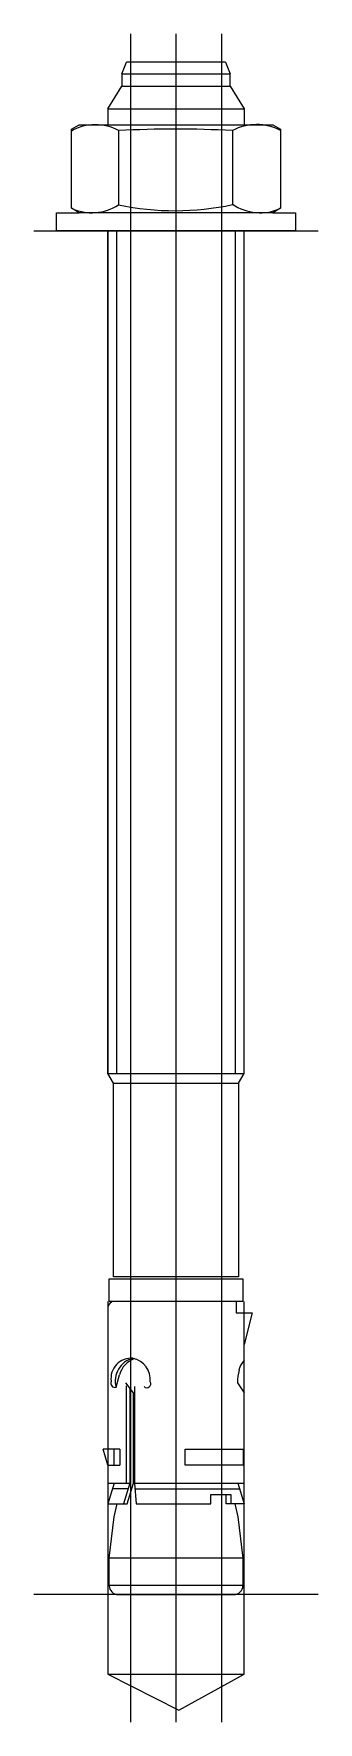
# Model space of a CAD drawing. Extents: x -12 to 12, y -131 to 17.
import ezdxf

# ---------------------------------------------------------------- set-up
doc = ezdxf.new("R2010")
doc.units = 0
doc.layers.get('0').update_dxf_attribs({"linetype": 'CONTINUOUS'})

msp = doc.modelspace()

# ---------------------------------------------------------------- linework, layer by layer
at = {"linetype": 'CONTINUOUS'}
for p, q in [((-4, 17.35), (-4, -131.23)), ((0, -131.23), (0, 17.35)), ((4, 17.35), (4, -131.23)), ((-4.75, 13.83), (-4.35, 14.85)), ((-4.75, 13.83), (-4.75, 12.73)), ((-4.75, 13.83), (4.75, 13.83)), ((4.35, 14.85), (-4.35, 14.85)), ((4.35, 14.85), (4.75, 13.83)), ((4.75, 12.73), (4.75, 13.83)), ((-6, 10.73), (-4.75, 12.73)), ((-4.75, 12.73), (4.75, 12.73)), ((4.75, 12.73), (6, 10.73)), ((-6, 10.73), (6, 10.73)), ((-6, 10.73), (-6, 9.35)), ((6, 10.73), (6, 9.35)), ((-9.19, 8.95), (-8.5, 9.35)), ((-9.19, 2), (-9.19, 8.95)), ((-8.5, 9.35), (8.5, 9.35)), ((8.5, 9.35), (9.19, 8.95)), ((9.19, 8.95), (9.19, 2)), ((-5.05, 8.83), (-5.05, 2.3)), ((4.97, 8.83), (4.97, 2.36)), ((-10.5, 1.6), (-8.5, 1.6)), ((-10.5, 0), (-10.5, 1.6)), ((-8.5, 1.6), (-9.19, 2)), ((8.5, 1.6), (-8.5, 1.6)), ((9.19, 2), (8.5, 1.6)), ((8.5, 1.6), (10.5, 1.6)), ((10.5, 1.6), (10.5, 0)), ((-12.5, 0), (12.5, 0)), ((10.5, 0), (-10.5, 0)), ((-6, 0), (-6, -74.13)), ((-6, -74.13), (-6, 0)), ((-5.23, 0), (-5.23, -74.13)), ((5.23, -74.13), (5.23, 0)), ((6, -74.13), (6, 0)), ((-5.5, -75), (-6, -74.13)), ((-6, -74.13), (6, -74.13)), ((5.5, -75), (6, -74.13)), ((-5.5, -92.05), (-5.5, -75)), ((-5.5, -75), (5.5, -75)), ((5.5, -75), (5.5, -92.05)), ((5.5, -92.05), (-5.5, -92.05)), ((-5.87, -92.2), (5.88, -92.2)), ((-5.87, -94.2), (-5.87, -92.2)), ((5.88, -92.2), (5.88, -94.2)), ((-6, -94.2), (-6, -127)), ((5.88, -94.2), (-5.87, -94.2)), ((1, -94.2), (-5, -94.2)), ((5.3, -94.2), (5.3, -95.2)), ((6, -127), (6, -94.2)), ((5.3, -95.2), (6.7, -95.2)), ((6.7, -95.2), (6, -98)), ((-5.27, -101.74), (-4.97, -100.65)), ((-3.73, -102.25), (-4.4, -101.36)), ((-4.34, -110.2), (-4.34, -101.64)), ((-4.05, -101.82), (-4.05, -110.2)), ((-3.73, -110.2), (-3.73, -102.25)), ((-3.64, -101.69), (-3.64, -110.2)), ((5.4, -101.36), (6, -102.25)), ((-6, -108.6), (-6.4, -107.2)), ((-4.93, -107.2), (-6.4, -107.2)), ((-5.47, -107.2), (-5.47, -108.6)), ((-4.93, -107.2), (-4.93, -108.6)), ((0.8, -108.6), (0.8, -107.2)), ((0.8, -107.2), (5.9, -107.2)), ((5.9, -107.2), (5.9, -108.6)), ((-6, -108.6), (-4.93, -108.6)), ((5.9, -108.6), (0.8, -108.6)), ((-5.43, -110.2), (-6, -112)), ((-6, -110.2), (-4.05, -110.2)), ((-4.21, -110.7), (-5.59, -110.7)), ((-4.05, -110.2), (-4.62, -112)), ((-4.3, -112), (-3.73, -110.2)), ((-3.64, -110.2), (-3.49, -112)), ((-3.64, -110.2), (6, -110.2)), ((-3.6, -110.7), (5.59, -110.7)), ((3.06, -112), (3.06, -111.2)), ((3.06, -111.2), (4.81, -111.2)), ((4.41, -112), (4.41, -111.2)), ((4.81, -111.2), (4.81, -112)), ((5.43, -110.2), (6, -112)), ((-6, -112), (-4.3, -112)), ((-5.43, -113.15), (-5.16, -112)), ((-3.49, -112), (3.06, -112)), ((6, -112), (4.41, -112)), ((5.16, -112), (5.43, -113.15)), ((-5.87, -116.8), (-5.43, -113.15)), ((5.43, -113.15), (5.88, -116.8)), ((5.88, -116.8), (-5.87, -116.8)), ((-5.87, -119.2), (-5.87, -116.8)), ((5.88, -116.8), (5.88, -119.2)), ((12.5, -120), (-12.5, -120)), ((12.5, -120), (-12.5, -120)), ((12.5, -120), (-12.5, -120)), ((12.5, -120), (-12.5, -120)), ((12.5, -120), (-12.5, -120)), ((5.88, -119.2), (-5.87, -119.2)), ((-5.07, -120), (5.08, -120)), ((-6, -127), (0.25, -130.18)), ((-6, -127), (6, -127)), ((0.25, -130.18), (6, -127))]:
    msp.add_line(p, q, dxfattribs=at)
for centre, radius, start, end in [((-7.08, 5.1), 4.25, 61.4046, 119.7025), ((-0.04, -84.65), 93.61, 86.9321, 93.0679), ((7.09, 4.83), 4.53, 62.3747, 117.8968), ((-7.39, 5.85), 4.25, 244.9134, 303.3759), ((-0.06, 25.78), 24, 258.0081, 282.1063), ((7.39, 5.85), 4.25, 235.2382, 295.0099), ((-5.4, -94.8), 0.6, 90, 180), ((-3.94, -100.98), 1.78, 84.9329, 187.9749), ((-3.29, -101.2), 2.05, 103.7685, 195.2411), ((-2.95, -101.22), 2.1, 109.1885, 164.1563), ((-4.17, -101.08), 1.91, 354.2806, 78.2029), ((7.36, -100.67), 1.88, 136.5377, 166.0504), ((11.06, -101.48), 5.66, 167.1753, 178.8222), ((-5.38, -101.4), 0.36, 152.2392, 288.0318), ((-2.56, -101.45), 0.34, 224.4235, 32.3668), ((-5.07, -119.2), 0.8, 180, 270), ((5.08, -119.2), 0.8, 270, 360)]:
    msp.add_arc(centre, radius, start, end, dxfattribs=at)

doc.saveas('drawing.dxf')
